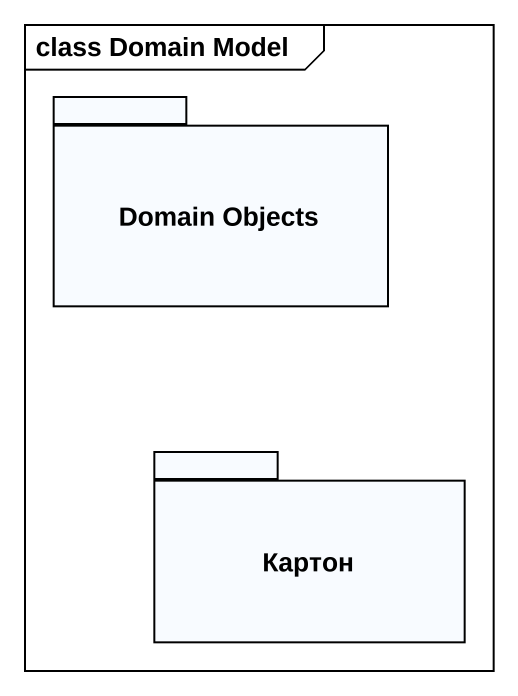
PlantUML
@startuml
mainframe class Domain Model
package "Domain Objects" as Domain_Objects {
}
package Картон {
}
@enduml
